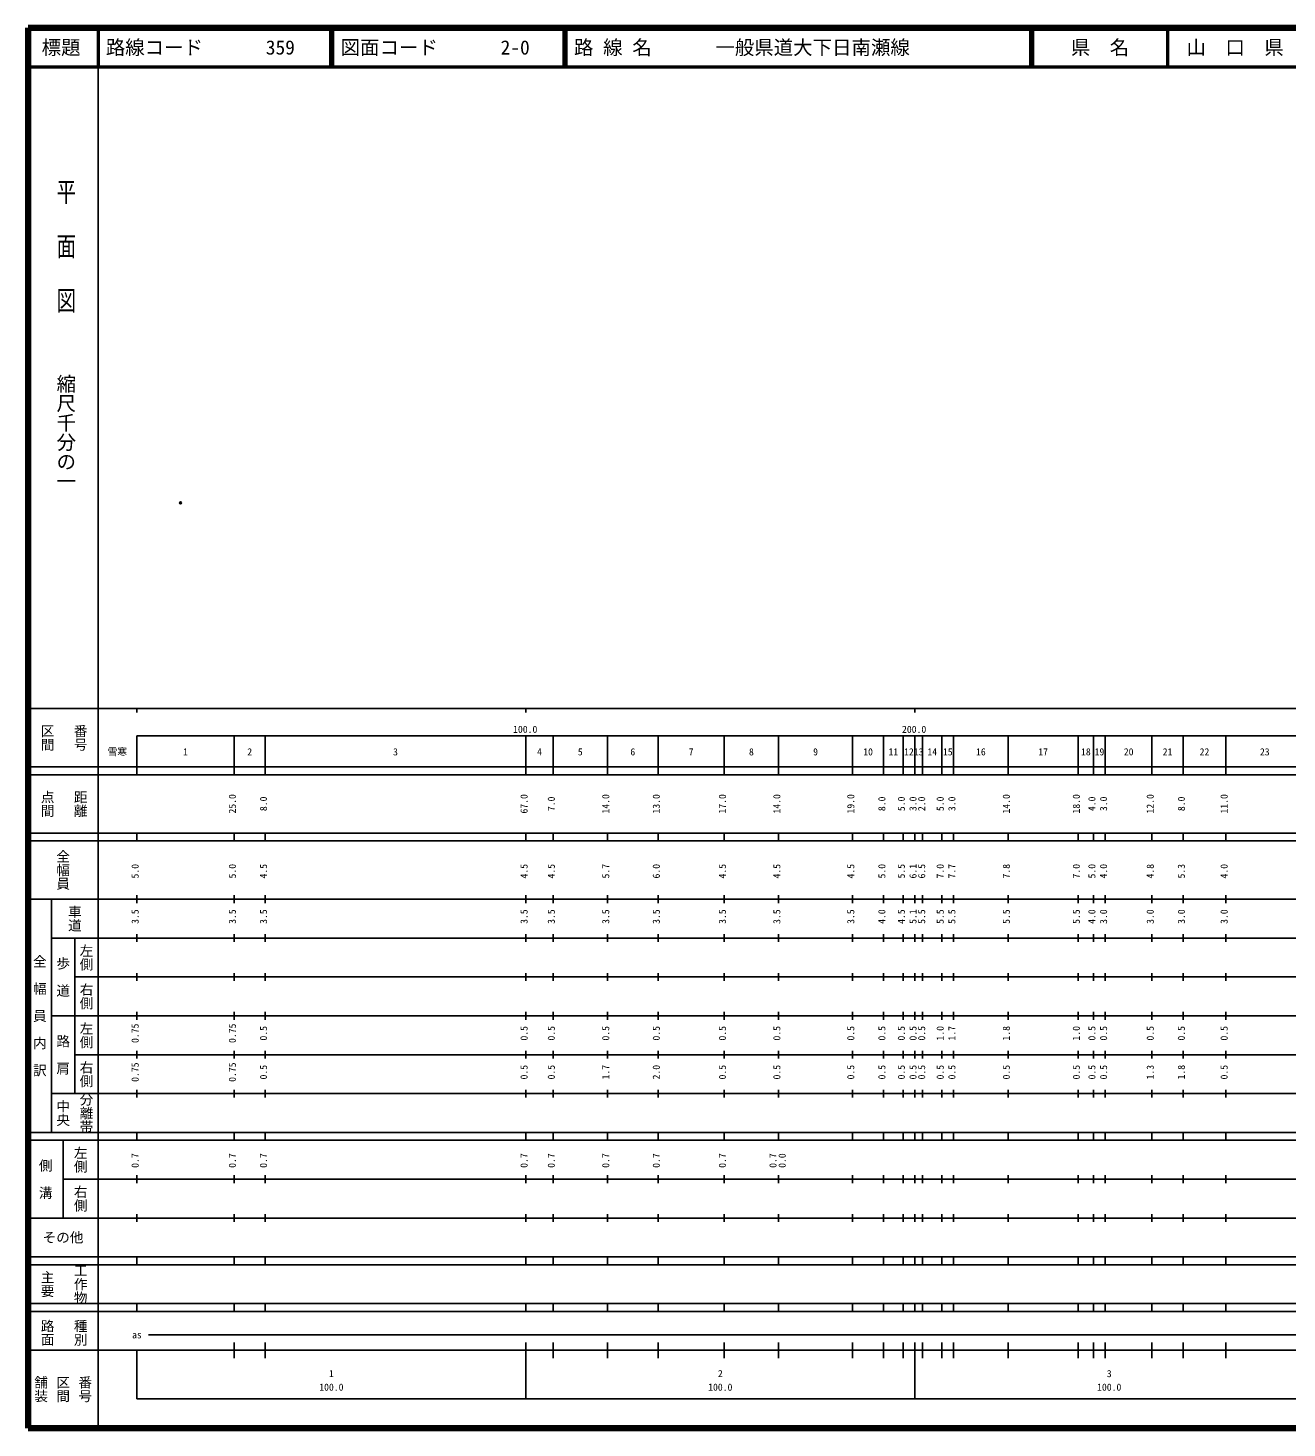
# Model space of a CAD drawing. Units: millimetres on the paper. Extents: x 40 to 680, y 20 to 380.
# Drawn here: x 40 to 363.7, y 20 to 380 of the extents above; entities that cross this region are included whole.
import ezdxf
from ezdxf.enums import TextEntityAlignment as Align

# ---------------------------------------------------------------- set-up
doc = ezdxf.new("R2010")
doc.units = ezdxf.units.MM
doc.header["$PDMODE"] = 32
doc.header["$PDSIZE"] = 0.5
doc.layers.add('M-OTRS', color=6, linetype='Continuous')
doc.layers.add('M-TTL-TXT', color=7, linetype='Continuous')
for name, color, linetype, lineweight in [('M-TTL', 2, 'Continuous', 140), ('M-TTL-BAND', 7, 'Continuous', 25), ('M-TTL-LINE', 7, 'Continuous', 50)]:
    doc.layers.add(name, color=color, linetype=linetype, lineweight=lineweight)
doc.styles.add('@ＭＳ ゴシック', font='')
doc.styles.add('ＭＳ ゴシック', font='')
doc.styles.get('@ＭＳ ゴシック').set_extended_font_data('@MS Gothic')
doc.styles.get('ＭＳ ゴシック').set_extended_font_data('MS Gothic')

msp = doc.modelspace()

# ---------------------------------------------------------------- linework, layer by layer
at = {"layer": 'M-OTRS'}
msp.add_point((79.238, 257.874), dxfattribs=at)
at = {"layer": 'M-TTL'}
for p, q in [((40, 380), (40, 20)), ((680, 380), (40, 380)), ((40, 20), (680, 20))]:
    msp.add_line(p, q, dxfattribs=at)
at = {"layer": 'M-TTL-BAND'}
for p, q in [((58, 370), (58, 20)), ((40, 205), (579, 205)), ((68, 205), (68, 204)), ((168, 205), (168, 204)), ((268, 205), (268, 204)), ((68, 198), (579, 198)), ((68, 198), (68, 188)), ((93, 188), (93, 198)), ((101, 188), (101, 198)), ((168, 188), (168, 198)), ((175, 188), (175, 198)), ((189, 188), (189, 198)), ((202, 188), (202, 198)), ((219, 188), (219, 198)), ((233, 188), (233, 198)), ((252, 188), (252, 198)), ((260, 188), (260, 198)), ((265, 188), (265, 198)), ((268, 188), (268, 198)), ((270, 188), (270, 198)), ((275, 188), (275, 198)), ((278, 188), (278, 198)), ((292, 188), (292, 198)), ((310, 188), (310, 198)), ((314, 188), (314, 198)), ((317, 188), (317, 198)), ((329, 188), (329, 198)), ((337, 188), (337, 198)), ((348, 188), (348, 198)), ((40, 190), (579, 190)), ((40, 188), (579, 188)), ((40, 173), (579, 173)), ((68, 171), (68, 173)), ((93, 171), (93, 173)), ((101, 171), (101, 173)), ((168, 171), (168, 173)), ((175, 171), (175, 173)), ((189, 171), (189, 173)), ((202, 171), (202, 173)), ((219, 171), (219, 173)), ((233, 171), (233, 173)), ((252, 171), (252, 173)), ((260, 171), (260, 173)), ((265, 171), (265, 173)), ((268, 171), (268, 173)), ((270, 171), (270, 173)), ((275, 171), (275, 173)), ((278, 171), (278, 173)), ((292, 171), (292, 173)), ((310, 171), (310, 173)), ((314, 171), (314, 173)), ((317, 171), (317, 173)), ((329, 171), (329, 173)), ((337, 171), (337, 173)), ((348, 171), (348, 173)), ((40, 171), (579, 171)), ((40, 156), (579, 156)), ((46, 96), (46, 156)), ((68, 155), (68, 157)), ((93, 155), (93, 157)), ((101, 155), (101, 157)), ((168, 155), (168, 157)), ((175, 155), (175, 157)), ((189, 155), (189, 157)), ((202, 155), (202, 157)), ((219, 155), (219, 157)), ((233, 155), (233, 157)), ((252, 155), (252, 157)), ((260, 155), (260, 157)), ((265, 155), (265, 157)), ((268, 155), (268, 157)), ((270, 155), (270, 157)), ((275, 155), (275, 157)), ((278, 155), (278, 157)), ((292, 155), (292, 157)), ((310, 155), (310, 157)), ((314, 155), (314, 157)), ((317, 155), (317, 157)), ((329, 155), (329, 157)), ((337, 155), (337, 157)), ((348, 155), (348, 157)), ((46, 146), (579, 146)), ((52, 146), (52, 106)), ((68, 145), (68, 147)), ((93, 145), (93, 147)), ((101, 145), (101, 147)), ((168, 145), (168, 147)), ((175, 145), (175, 147)), ((189, 145), (189, 147)), ((202, 145), (202, 147)), ((219, 145), (219, 147)), ((233, 145), (233, 147)), ((252, 145), (252, 147)), ((260, 145), (260, 147)), ((265, 145), (265, 147)), ((268, 145), (268, 147)), ((270, 145), (270, 147)), ((275, 145), (275, 147)), ((278, 145), (278, 147)), ((292, 145), (292, 147)), ((310, 145), (310, 147)), ((314, 145), (314, 147)), ((317, 145), (317, 147)), ((329, 145), (329, 147)), ((337, 145), (337, 147)), ((348, 145), (348, 147)), ((68, 135), (68, 137)), ((93, 135), (93, 137)), ((101, 135), (101, 137)), ((168, 135), (168, 137)), ((175, 135), (175, 137)), ((189, 135), (189, 137)), ((202, 135), (202, 137)), ((219, 135), (219, 137)), ((233, 135), (233, 137)), ((252, 135), (252, 137)), ((260, 135), (260, 137)), ((265, 135), (265, 137)), ((268, 135), (268, 137)), ((270, 135), (270, 137)), ((275, 135), (275, 137)), ((278, 135), (278, 137)), ((292, 135), (292, 137)), ((310, 135), (310, 137)), ((314, 135), (314, 137)), ((317, 135), (317, 137)), ((329, 135), (329, 137)), ((337, 135), (337, 137)), ((348, 135), (348, 137)), ((52, 136), (579, 136)), ((46, 126), (579, 126)), ((68, 125), (68, 127)), ((93, 125), (93, 127)), ((101, 125), (101, 127)), ((168, 125), (168, 127)), ((175, 125), (175, 127)), ((189, 125), (189, 127)), ((202, 125), (202, 127)), ((219, 125), (219, 127)), ((233, 125), (233, 127)), ((252, 125), (252, 127)), ((260, 125), (260, 127)), ((265, 125), (265, 127)), ((268, 125), (268, 127)), ((270, 125), (270, 127)), ((275, 125), (275, 127)), ((278, 125), (278, 127)), ((292, 125), (292, 127)), ((310, 125), (310, 127)), ((314, 125), (314, 127)), ((317, 125), (317, 127)), ((329, 125), (329, 127)), ((337, 125), (337, 127)), ((348, 125), (348, 127)), ((52, 116), (579, 116)), ((68, 115), (68, 117)), ((93, 115), (93, 117)), ((101, 115), (101, 117)), ((168, 115), (168, 117)), ((175, 115), (175, 117)), ((189, 115), (189, 117)), ((202, 115), (202, 117)), ((219, 115), (219, 117)), ((233, 115), (233, 117)), ((252, 115), (252, 117)), ((260, 115), (260, 117)), ((265, 115), (265, 117)), ((268, 115), (268, 117)), ((270, 115), (270, 117)), ((275, 115), (275, 117)), ((278, 115), (278, 117)), ((292, 115), (292, 117)), ((310, 115), (310, 117)), ((314, 115), (314, 117)), ((317, 115), (317, 117)), ((329, 115), (329, 117)), ((337, 115), (337, 117)), ((348, 115), (348, 117)), ((46, 106), (579, 106)), ((68, 105), (68, 107)), ((93, 105), (93, 107)), ((101, 105), (101, 107)), ((168, 105), (168, 107)), ((175, 105), (175, 107)), ((189, 105), (189, 107)), ((202, 105), (202, 107)), ((219, 105), (219, 107)), ((233, 105), (233, 107)), ((252, 105), (252, 107)), ((260, 105), (260, 107)), ((265, 105), (265, 107)), ((268, 105), (268, 107)), ((270, 105), (270, 107)), ((275, 105), (275, 107)), ((278, 105), (278, 107)), ((292, 105), (292, 107)), ((310, 105), (310, 107)), ((314, 105), (314, 107)), ((317, 105), (317, 107)), ((329, 105), (329, 107)), ((337, 105), (337, 107)), ((348, 105), (348, 107)), ((40, 96), (579, 96)), ((40, 94), (579, 94)), ((49, 94), (49, 74)), ((68, 94), (68, 96)), ((93, 94), (93, 96)), ((101, 94), (101, 96)), ((168, 94), (168, 96)), ((175, 94), (175, 96)), ((189, 94), (189, 96)), ((202, 94), (202, 96)), ((219, 94), (219, 96)), ((233, 94), (233, 96)), ((252, 94), (252, 96)), ((260, 94), (260, 96)), ((265, 94), (265, 96)), ((268, 94), (268, 96)), ((270, 94), (270, 96)), ((275, 94), (275, 96)), ((278, 94), (278, 96)), ((292, 94), (292, 96)), ((310, 94), (310, 96)), ((314, 94), (314, 96)), ((317, 94), (317, 96)), ((329, 94), (329, 96)), ((337, 94), (337, 96)), ((348, 94), (348, 96)), ((49, 84), (579, 84)), ((68, 83), (68, 85)), ((93, 83), (93, 85)), ((101, 83), (101, 85)), ((168, 83), (168, 85)), ((175, 83), (175, 85)), ((189, 83), (189, 85)), ((202, 83), (202, 85)), ((219, 83), (219, 85)), ((233, 83), (233, 85)), ((252, 83), (252, 85)), ((260, 83), (260, 85)), ((265, 83), (265, 85)), ((268, 83), (268, 85)), ((270, 83), (270, 85)), ((275, 83), (275, 85)), ((278, 83), (278, 85)), ((292, 83), (292, 85)), ((310, 83), (310, 85)), ((314, 83), (314, 85)), ((317, 83), (317, 85)), ((329, 83), (329, 85)), ((337, 83), (337, 85)), ((348, 83), (348, 85)), ((40, 74), (579, 74)), ((68, 73), (68, 75)), ((93, 73), (93, 75)), ((101, 73), (101, 75)), ((168, 73), (168, 75)), ((175, 73), (175, 75)), ((189, 73), (189, 75)), ((202, 73), (202, 75)), ((219, 73), (219, 75)), ((233, 73), (233, 75)), ((252, 73), (252, 75)), ((260, 73), (260, 75)), ((265, 73), (265, 75)), ((268, 73), (268, 75)), ((270, 73), (270, 75)), ((275, 73), (275, 75)), ((278, 73), (278, 75)), ((292, 73), (292, 75)), ((310, 73), (310, 75)), ((314, 73), (314, 75)), ((317, 73), (317, 75)), ((329, 73), (329, 75)), ((337, 73), (337, 75)), ((348, 73), (348, 75)), ((40, 64), (579, 64)), ((40, 62), (579, 62)), ((68, 62), (68, 64)), ((93, 62), (93, 64)), ((101, 62), (101, 64)), ((168, 62), (168, 64)), ((175, 62), (175, 64)), ((189, 62), (189, 64)), ((202, 62), (202, 64)), ((219, 62), (219, 64)), ((233, 62), (233, 64)), ((252, 62), (252, 64)), ((260, 62), (260, 64)), ((265, 62), (265, 64)), ((268, 62), (268, 64)), ((270, 62), (270, 64)), ((275, 62), (275, 64)), ((278, 62), (278, 64)), ((292, 62), (292, 64)), ((310, 62), (310, 64)), ((314, 62), (314, 64)), ((317, 62), (317, 64)), ((329, 62), (329, 64)), ((337, 62), (337, 64)), ((348, 62), (348, 64)), ((40, 52), (579, 52)), ((68, 50), (68, 52)), ((93, 50), (93, 52)), ((101, 50), (101, 52)), ((168, 50), (168, 52)), ((175, 50), (175, 52)), ((189, 50), (189, 52)), ((202, 50), (202, 52)), ((219, 50), (219, 52)), ((233, 50), (233, 52)), ((252, 50), (252, 52)), ((260, 50), (260, 52)), ((265, 50), (265, 52)), ((268, 50), (268, 52)), ((270, 50), (270, 52)), ((275, 50), (275, 52)), ((278, 50), (278, 52)), ((292, 50), (292, 52)), ((310, 50), (310, 52)), ((314, 50), (314, 52)), ((317, 50), (317, 52)), ((329, 50), (329, 52)), ((337, 50), (337, 52)), ((348, 50), (348, 52)), ((40, 50), (579, 50)), ((71, 44), (565, 44)), ((40, 40), (579, 40)), ((68, 40), (68, 27.5)), ((93, 38), (93, 42)), ((101, 38), (101, 42)), ((168, 27.5), (168, 42)), ((175, 38), (175, 42)), ((189, 38), (189, 42)), ((202, 38), (202, 42)), ((219, 38), (219, 42)), ((233, 38), (233, 42)), ((252, 38), (252, 42)), ((260, 38), (260, 42)), ((265, 38), (265, 42)), ((268, 27.5), (268, 42)), ((270, 38), (270, 42)), ((275, 38), (275, 42)), ((278, 38), (278, 42)), ((292, 38), (292, 42)), ((310, 38), (310, 42)), ((314, 38), (314, 42)), ((317, 38), (317, 42)), ((329, 38), (329, 42)), ((337, 38), (337, 42)), ((348, 38), (348, 42)), ((68, 27.5), (579, 27.5))]:
    msp.add_line(p, q, dxfattribs=at)
at = {"layer": 'M-TTL-LINE'}
for p, q in [((58, 380), (58, 370)), ((117.75, 380), (117.75, 370)), ((118.25, 380), (118.25, 370)), ((177.75, 380), (177.75, 370)), ((178.25, 380), (178.25, 370)), ((297.75, 380), (297.75, 370)), ((298.25, 380), (298.25, 370)), ((333, 380), (333, 370)), ((40, 370), (680, 370))]:
    msp.add_line(p, q, dxfattribs=at)

# ---------------------------------------------------------------- texts
at = {"layer": 'M-TTL-BAND', "style": '@ＭＳ ゴシック', "width": 1.4}
msp.add_text('平  面  図', height=3.666, rotation=270, dxfattribs=at).set_placement((49.777, 306.475), align=Align.MIDDLE_RIGHT)
at = {"layer": 'M-TTL-BAND', "style": '@ＭＳ ゴシック'}
msp.add_text('縮尺千分の一', height=3.666, rotation=270, dxfattribs=at).set_placement((49.777, 261.03), align=Align.MIDDLE_RIGHT)
for s, p in [('区間', (45, 197.5)), ('番号', (53.5, 197.5)), ('点間', (45, 180.5)), ('距離', (53.5, 180.5)), ('全幅員', (49, 163.5)), ('車道', (52, 151)), ('左側', (55, 141)), ('全\u3000幅\u3000員\u3000内\u3000訳', (43, 126)), ('歩\u3000道', (49, 136)), ('右側', (55, 131)), ('左側', (55, 121)), ('路\u3000肩', (49, 116)), ('右側', (55, 111)), ('分離帯', (55, 101)), ('中央', (49, 101)), ('左側', (53.5, 89)), ('側\u3000溝', (44.5, 84)), ('右側', (53.5, 79)), ('工作物', (53.5, 57)), ('主要', (45, 57)), ('路面', (45, 44.5)), ('種別', (53.5, 44.5)), ('舗装', (43.333, 30)), ('区間', (49, 30)), ('番号', (54.667, 30))]:
    msp.add_text(s, height=2.566, rotation=270, dxfattribs=at).set_placement(p, align=Align.MIDDLE_CENTER)
at = {"layer": 'M-TTL-BAND', "style": 'ＭＳ ゴシック'}
for s, p in [('100.0', (167.844, 198.195)), ('200.0', (267.844, 198.195)), ('雪寒', (62.962, 192.405)), ('1', (80.5, 192.405)), ('2', (97, 192.405)), ('3', (134.5, 192.405)), ('4', (171.5, 192.405)), ('5', (182, 192.405)), ('6', (195.5, 192.405)), ('7', (210.5, 192.405)), ('8', (226, 192.405)), ('9', (242.5, 192.405)), ('10', (256, 192.405)), ('11', (262.5, 192.405)), ('12', (266.5, 192.405)), ('13', (269, 192.405)), ('14', (272.5, 192.405)), ('15', (276.5, 192.405)), ('16', (285, 192.405)), ('17', (301, 192.405)), ('18', (312, 192.405)), ('19', (315.5, 192.405)), ('20', (323, 192.405)), ('21', (333, 192.405)), ('22', (342.5, 192.405)), ('23', (358, 192.405)), ('as', (68, 42.5)), ('1', (118, 32.523)), ('2', (218, 32.523)), ('3', (318, 32.523)), ('100.0', (118, 29.033)), ('100.0', (218, 29.033)), ('100.0', (318, 29.033))]:
    msp.add_text(s, height=1.833, dxfattribs=at).set_placement(p, align=Align.BOTTOM_CENTER)
for s, p in [('25.0', (94, 180.5)), ('8.0', (102, 180.5)), ('67.0', (169, 180.5)), ('7.0', (176, 180.5)), ('14.0', (190, 180.5)), ('13.0', (203, 180.5)), ('17.0', (220, 180.5)), ('14.0', (234, 180.5)), ('19.0', (253, 180.5)), ('8.0', (261, 180.5)), ('5.0', (266, 180.5)), ('3.0', (269, 180.5)), ('2.0', (271.232, 180.5)), ('5.0', (276, 180.5)), ('3.0', (279, 180.5)), ('14.0', (293, 180.5)), ('18.0', (311, 180.5)), ('4.0', (315, 180.5)), ('3.0', (318, 180.5)), ('12.0', (330, 180.5)), ('8.0', (338, 180.5)), ('11.0', (349, 180.5)), ('5.0', (69, 163.174)), ('5.0', (94, 163.174)), ('4.5', (102, 163.174)), ('4.5', (169, 163.174)), ('4.5', (176, 163.174)), ('5.7', (190, 163.174)), ('6.0', (203, 163.174)), ('4.5', (220, 163.174)), ('4.5', (234, 163.174)), ('4.5', (253, 163.174)), ('5.0', (261, 163.174)), ('5.5', (266, 163.174)), ('6.1', (269, 163.174)), ('6.5', (271.232, 163.174)), ('7.0', (276, 163.174)), ('7.7', (279, 163.174)), ('7.8', (293, 163.174)), ('7.0', (311, 163.174)), ('5.0', (315, 163.174)), ('4.0', (318, 163.174)), ('4.8', (330, 163.174)), ('5.3', (338, 163.174)), ('4.0', (349, 163.174)), ('3.5', (69, 151.5)), ('3.5', (94, 151.5)), ('3.5', (102, 151.5)), ('3.5', (169, 151.5)), ('3.5', (176, 151.5)), ('3.5', (190, 151.5)), ('3.5', (203, 151.5)), ('3.5', (220, 151.5)), ('3.5', (234, 151.5)), ('3.5', (253, 151.5)), ('4.0', (261, 151.5)), ('4.5', (266, 151.5)), ('5.1', (269, 151.5)), ('5.5', (271.232, 151.5)), ('5.5', (276, 151.5)), ('5.5', (279, 151.5)), ('5.5', (293, 151.5)), ('5.5', (311, 151.5)), ('4.0', (315, 151.5)), ('3.0', (318, 151.5)), ('3.0', (330, 151.5)), ('3.0', (338, 151.5)), ('3.0', (349, 151.5)), ('0.75', (69, 121.5)), ('0.75', (94, 121.5)), ('0.5', (102, 121.5)), ('0.5', (169, 121.5)), ('0.5', (176, 121.5)), ('0.5', (190, 121.5)), ('0.5', (203, 121.5)), ('0.5', (220, 121.5)), ('0.5', (234, 121.5)), ('0.5', (253, 121.5)), ('0.5', (261, 121.5)), ('0.5', (266, 121.5)), ('0.5', (269, 121.5)), ('0.5', (271.232, 121.5)), ('1.0', (276, 121.5)), ('1.7', (279, 121.5)), ('1.8', (293, 121.5)), ('1.0', (311, 121.5)), ('0.5', (315, 121.5)), ('0.5', (318, 121.5)), ('0.5', (330, 121.5)), ('0.5', (338, 121.5)), ('0.5', (349, 121.5)), ('0.75', (69, 111.5)), ('0.75', (94, 111.5)), ('0.5', (102, 111.5)), ('0.5', (169, 111.5)), ('0.5', (176, 111.5)), ('1.7', (190, 111.5)), ('2.0', (203, 111.5)), ('0.5', (220, 111.5)), ('0.5', (234, 111.5)), ('0.5', (253, 111.5)), ('0.5', (261, 111.5)), ('0.5', (266, 111.5)), ('0.5', (269, 111.5)), ('0.5', (271.232, 111.5)), ('0.5', (276, 111.5)), ('0.5', (279, 111.5)), ('0.5', (293, 111.5)), ('0.5', (311, 111.5)), ('0.5', (315, 111.5)), ('0.5', (318, 111.5)), ('1.3', (330, 111.5)), ('1.8', (338, 111.5)), ('0.5', (349, 111.5)), ('0.7', (69, 88.764)), ('0.7', (94, 88.764)), ('0.7', (102, 88.764)), ('0.7', (169, 88.764)), ('0.7', (176, 88.764)), ('0.7', (190, 88.764)), ('0.7', (203, 88.764)), ('0.7', (220, 88.764)), ('0.7', (233, 88.764)), ('0.0', (235.37, 88.764))]:
    msp.add_text(s, height=1.833, rotation=90, dxfattribs=at).set_placement(p, align=Align.BOTTOM_CENTER)
msp.add_text('その他', height=2.566, dxfattribs=at).set_placement((49, 69), align=Align.MIDDLE_CENTER)
at = {"layer": 'M-TTL-TXT', "style": 'ＭＳ ゴシック'}
for s, p in [('標題', (48.5, 375)), ('県\u3000名', (315.625, 375)), ('山\u3000口\u3000県', (350.375, 375))]:
    msp.add_text(s, height=3.666, dxfattribs=at).set_placement(p, align=Align.MIDDLE_CENTER)
for s, p in [('路線コード', (60, 375)), ('359', (101.142, 375)), ('図面コード', (120.38, 375)), ('2-0', (161.521, 375)), ('路 線 名', (180.38, 375)), ('一般県道大下日南瀬線', (216.734, 375))]:
    msp.add_text(s, height=3.666, dxfattribs=at).set_placement(p, align=Align.MIDDLE_LEFT)

doc.saveas('drawing.dxf')
